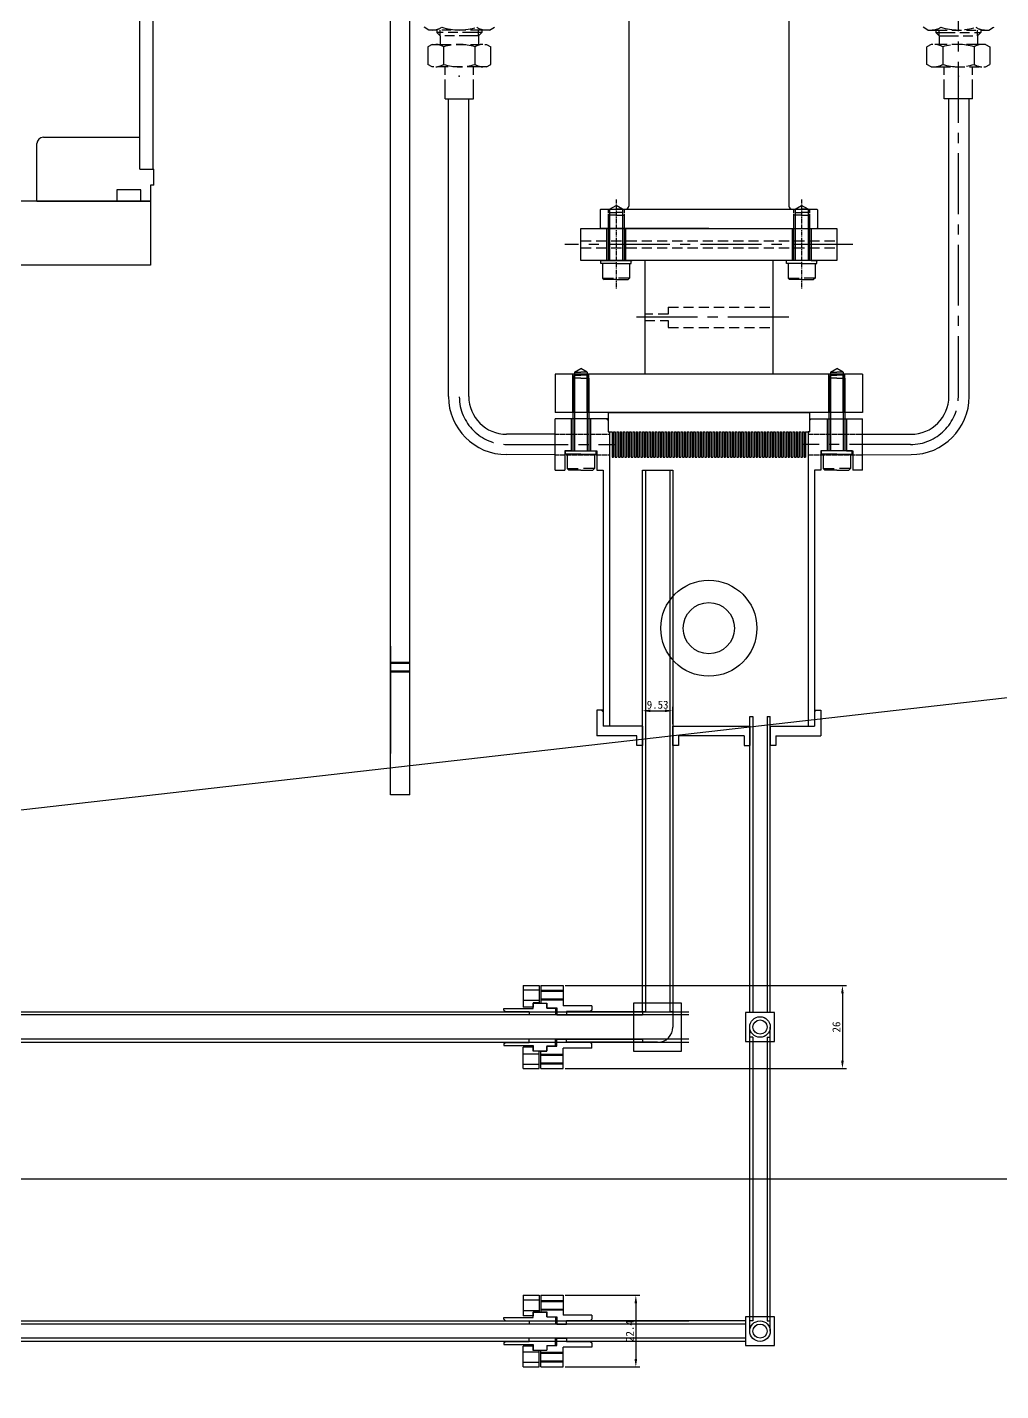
# Model space of a CAD drawing. Header units: millimetres. Extents: x 5013 to 9067, y 5076 to 6829.
# Drawn here: x 6895.6 to 7199.9, y 5453.7 to 5879.6 of the extents above; entities that cross this region are included whole.
import ezdxf

# ---------------------------------------------------------------- set-up
doc = ezdxf.new("R2010")
doc.units = ezdxf.units.MM
for name, pattern in [('AM_ISO09W050', [22.5, 6, -1.5, 3, -1.5, 3, -1.5, 6]), ('CENTER', [2, 1.25, -0.25, 0.25, -0.25]), ('CENTER2', [28.575, 19.05, -3.175, 3.175, -3.175]), ('HIDDEN', [0.375, 0.25, -0.125]), ('HIDDEN2', [4.7625, 3.175, -1.5875])]:
    doc.linetypes.add(name, pattern=pattern)
doc.layers.add('1', color=3, linetype='Continuous')
doc.layers.add('CSLAYER17', color=7, linetype='Continuous')
doc.layers.add('AM_0', color=7, linetype='Continuous', lineweight=50)
doc.layers.add('AM_11', color=3, linetype='AM_ISO09W050', lineweight=25)
doc.dimstyles.new('ISO-25', dxfattribs={"dimtxt": 2.5, "dimasz": 2.5, "dimexe": 1.25, "dimexo": 0.625, "dimtad": 1, "dimdsep": 46, "dimtxsty": 'Standard', "dimcen": 2.5, "dimadec": 0, "dimazin": 0, "dimtfac": 1, "dimtmove": 0, "dimatfit": 3, "dimfxl": 1, "dimarcsym": 0})

# ---------------------------------------------------------------- blocks, each defined once
blk = doc.blocks.new('*G79')
at = {"layer": '1', "color": 7, "linetype": 'Continuous'}
for p, q in [((647.21, 1193.92), (677.41, 1193.92)), ((1033.01, 1193.92), (1063.21, 1193.92)), ((645.21, 1173.92), (645.21, 1191.92)), ((1065.21, 1191.92), (1065.21, 1173.92))]:
    blk.add_line(p, q, dxfattribs=at)
for centre, start, end in [((647.21, 1191.92), 90, 180), ((1063.21, 1191.92), 0, 90)]:
    blk.add_arc(centre, 2, start, end, dxfattribs=at)
blk = doc.blocks.new('*D416')
at = {"color": 0, "lineweight": -2, "transparency": 16777216}
blk.add_arc((5879.37, 5519.79), 1733.92, 0.08261, 6.40737, dxfattribs=at)
at = {"color": 0, "transparency": 16777216}
for points in [[(7602.05, 5713.24), (7602.88, 5713.34), (7602.18, 5715.77)], [(7613.71, 5522.29), (7612.87, 5522.29), (7613.29, 5519.79)]]:
    blk.add_solid(points, dxfattribs=at)
at = {"layer": 'Defpoints', "color": 0, "transparency": 16777216}
for p in [(8870.23, 5860.02), (7612.06, 5585.24), (5016.91, 5519.79), (5879.37, 5519.79), (7666.91, 5519.79)]:
    blk.add_point(p, dxfattribs=at)
at = {"color": 0, "transparency": 16777216, "insert": (7618.62, 5618.4), "char_height": 15, "attachment_point": 5, "rotation": 273.245}
blk.add_mtext('6.5°', dxfattribs=at)
blk = doc.blocks.new('*D417')
at = {"color": 0, "lineweight": -2, "transparency": 16777216}
blk.add_arc((5879.37, 5519.79), 1934.93, 353.60769, 6.41595, dxfattribs=at)
at = {"color": 0, "transparency": 16777216}
for points in [[(7801.77, 5735.96), (7802.6, 5736.06), (7801.9, 5738.49)], [(7802.69, 5304.32), (7801.86, 5304.41), (7801.99, 5301.88)]]:
    blk.add_solid(points, dxfattribs=at)
at = {"layer": 'Defpoints', "color": 0, "transparency": 16777216}
for p in [(8870.23, 5860.02), (5879.37, 5519.79), (5879.37, 5519.79), (7812.94, 5447.28), (8870.23, 5180.8)]:
    blk.add_point(p, dxfattribs=at)
at = {"color": 0, "transparency": 16777216, "insert": (7822.43, 5520.19), "char_height": 15, "attachment_point": 5, "rotation": 270.0118}
blk.add_mtext('13.0°', dxfattribs=at)
blk = doc.blocks.new('*D424')
at = {"color": 0, "lineweight": -2, "transparency": 16777216}
for p, q in [((7087.88, 5661.91), (7087.88, 5667.34)), ((7090.38, 5666.09), (7094.91, 5666.09)), ((7097.41, 5661.91), (7097.41, 5667.34))]:
    blk.add_line(p, q, dxfattribs=at)
at = {"color": 0, "transparency": 16777216}
for points in [[(7090.38, 5666.51), (7090.38, 5665.68), (7087.88, 5666.09)], [(7094.91, 5666.51), (7094.91, 5665.68), (7097.41, 5666.09)]]:
    blk.add_solid(points, dxfattribs=at)
at = {"layer": 'Defpoints', "color": 0, "transparency": 16777216}
for p in [(7097.41, 5666.09), (7087.88, 5661.29), (7097.41, 5661.29)]:
    blk.add_point(p, dxfattribs=at)
at = {"color": 0, "transparency": 16777216, "insert": (7092.65, 5667.97), "char_height": 2.5, "attachment_point": 5}
blk.add_mtext('9.53', dxfattribs=at)
blk = doc.blocks.new('*D425')
at = {"color": 0, "lineweight": -2, "transparency": 16777216}
for p, q in [((7063.77, 5580.29), (7151.65, 5580.29)), ((7150.4, 5577.79), (7150.4, 5556.79)), ((7063.77, 5554.29), (7151.65, 5554.29))]:
    blk.add_line(p, q, dxfattribs=at)
at = {"color": 0, "transparency": 16777216}
for points in [[(7149.99, 5577.79), (7150.82, 5577.79), (7150.4, 5580.29)], [(7149.99, 5556.79), (7150.82, 5556.79), (7150.4, 5554.29)]]:
    blk.add_solid(points, dxfattribs=at)
at = {"layer": 'Defpoints', "color": 0, "transparency": 16777216}
for p in [(7063.15, 5580.29), (7063.15, 5554.29), (7150.4, 5554.29)]:
    blk.add_point(p, dxfattribs=at)
at = {"color": 0, "transparency": 16777216, "insert": (7148.53, 5567.29), "char_height": 2.5, "attachment_point": 5, "rotation": 90}
blk.add_mtext('26', dxfattribs=at)
blk = doc.blocks.new('*D426')
at = {"color": 0, "lineweight": -2, "transparency": 16777216}
for p, q in [((7063.77, 5483.49), (7087.08, 5483.49)), ((7085.83, 5480.99), (7085.83, 5463.59)), ((7063.77, 5461.09), (7087.08, 5461.09))]:
    blk.add_line(p, q, dxfattribs=at)
at = {"color": 0, "transparency": 16777216}
for points in [[(7085.42, 5480.99), (7086.25, 5480.99), (7085.83, 5483.49)], [(7085.42, 5463.59), (7086.25, 5463.59), (7085.83, 5461.09)]]:
    blk.add_solid(points, dxfattribs=at)
at = {"layer": 'Defpoints', "color": 0, "transparency": 16777216}
for p in [(7063.15, 5483.49), (7063.15, 5461.09), (7085.83, 5461.09)]:
    blk.add_point(p, dxfattribs=at)
at = {"color": 0, "transparency": 16777216, "insert": (7083.96, 5472.29), "char_height": 2.5, "attachment_point": 5, "rotation": 90}
blk.add_mtext('22.4', dxfattribs=at)

msp = doc.modelspace()

# ---------------------------------------------------------------- linework, layer by layer
at = {"color": 0, "linetype": 'CENTER2'}
for p, q in [((7186.648, 5764.093), (7186.648, 6043.266)), ((7153.649, 5811.789), (7063.649, 5811.789)), ((7133.649, 5789.039), (7083.649, 5789.039)), ((7045.64, 5749.289), (7079.205, 5749.289)), ((7171.658, 5749.289), (7138.094, 5749.289))]:
    msp.add_line(p, q, dxfattribs=at)
at = {"color": 3}
msp.add_line((5879.375, 5519.789), (8870.228, 5860.023), dxfattribs=at)
at = {"color": 0}
for p, q in [((7026.251, 5857.289), (7035.051, 5857.289)), ((7191.048, 5857.289), (7182.248, 5857.289)), ((6935.149, 5830.289), (6934.149, 5830.289)), ((6898.649, 5825.289), (6934.149, 5825.289)), ((6934.149, 5825.289), (6934.149, 5805.289)), ((7068.649, 5806.789), (7068.649, 5816.789)), ((7068.649, 5816.789), (7148.649, 5816.789)), ((7108.649, 5816.789), (7074.65, 5816.789)), ((7076.649, 5816.789), (7076.649, 5806.789)), ((7082.649, 5816.789), (7082.649, 5806.789)), ((7108.649, 5816.789), (7142.649, 5816.789)), ((7134.649, 5816.789), (7134.649, 5806.789)), ((7140.649, 5816.789), (7140.649, 5806.789)), ((7148.649, 5816.789), (7148.649, 5806.789)), ((7148.649, 5806.789), (7068.649, 5806.789)), ((7076.649, 5806.789), (7074.649, 5806.789)), ((7074.899, 5806.789), (7084.399, 5806.789)), ((7082.649, 5806.789), (7084.649, 5806.789)), ((7088.649, 5806.789), (7088.649, 5771.289)), ((7128.649, 5806.789), (7128.649, 5771.289)), ((7134.649, 5806.789), (7132.649, 5806.789)), ((7142.399, 5806.789), (7132.899, 5806.789)), ((7140.649, 5806.789), (7142.649, 5806.789)), ((7156.649, 5771.289), (7060.649, 5771.289)), ((7060.649, 5771.289), (7060.649, 5759.289)), ((7066.149, 5759.289), (7066.149, 5771.289)), ((7066.649, 5759.289), (7066.649, 5771.289)), ((7070.649, 5759.289), (7070.649, 5771.289)), ((7071.149, 5759.289), (7071.149, 5771.289)), ((7146.149, 5759.289), (7146.149, 5771.289)), ((7146.649, 5759.289), (7146.649, 5771.289)), ((7150.649, 5759.289), (7150.649, 5771.289)), ((7151.149, 5759.289), (7151.149, 5771.289)), ((7156.649, 5771.289), (7156.649, 5759.289)), ((7108.649, 5759.289), (7060.649, 5759.289)), ((7060.649, 5741.289), (7060.649, 5757.289)), ((7065.649, 5757.289), (7065.649, 5747.289)), ((7071.649, 5757.289), (7071.649, 5747.289)), ((7077.149, 5756.789), (7076.649, 5757.289)), ((7077.149, 5759.289), (7140.149, 5759.289)), ((7077.149, 5759.289), (7077.149, 5753.289)), ((7077.149, 5757.289), (7077.149, 5753.289)), ((7137.118, 5759.289), (7080.118, 5759.289)), ((7156.649, 5759.289), (7108.649, 5759.289)), ((7140.149, 5759.289), (7140.149, 5753.289)), ((7140.149, 5756.789), (7140.649, 5757.289)), ((7140.149, 5757.289), (7140.149, 5753.289)), ((7145.649, 5757.289), (7145.649, 5747.289)), ((7151.649, 5757.289), (7151.649, 5747.289)), ((7156.649, 5741.289), (7156.649, 5757.289)), ((7060.649, 5752.487), (7045.413, 5752.487)), ((7077.149, 5753.289), (7077.649, 5753.289)), ((7077.149, 5753.289), (7078.399, 5753.289)), ((7077.649, 5753.289), (7077.649, 5661.289)), ((7078.399, 5753.289), (7078.399, 5745.289)), ((7078.899, 5753.289), (7078.899, 5745.289)), ((7078.899, 5753.289), (7079.399, 5753.289)), ((7079.399, 5753.289), (7079.399, 5745.289)), ((7079.899, 5753.289), (7079.899, 5745.289)), ((7079.899, 5753.289), (7080.399, 5753.289)), ((7080.399, 5753.289), (7080.399, 5745.289)), ((7080.899, 5753.289), (7080.899, 5745.289)), ((7080.899, 5753.289), (7081.399, 5753.289)), ((7081.399, 5753.289), (7081.399, 5745.289)), ((7081.899, 5753.289), (7082.399, 5753.289)), ((7081.899, 5753.289), (7081.899, 5745.289)), ((7082.399, 5753.289), (7082.399, 5745.289)), ((7082.899, 5753.289), (7082.899, 5745.289)), ((7082.899, 5753.289), (7083.399, 5753.289)), ((7083.399, 5753.289), (7083.399, 5745.289)), ((7083.899, 5753.289), (7084.399, 5753.289)), ((7083.899, 5753.289), (7083.899, 5745.289)), ((7084.399, 5753.289), (7084.399, 5745.289)), ((7084.899, 5753.289), (7084.899, 5745.289)), ((7084.899, 5753.289), (7085.399, 5753.289)), ((7085.399, 5753.289), (7085.399, 5745.289)), ((7085.899, 5753.289), (7086.399, 5753.289)), ((7085.899, 5753.289), (7085.899, 5745.289)), ((7086.399, 5753.289), (7086.399, 5745.289)), ((7086.899, 5753.289), (7086.899, 5745.289)), ((7086.899, 5753.289), (7087.399, 5753.289)), ((7087.399, 5753.289), (7087.399, 5745.289)), ((7087.899, 5753.289), (7087.899, 5745.289)), ((7087.899, 5753.289), (7088.399, 5753.289)), ((7088.399, 5753.289), (7088.399, 5745.289)), ((7088.899, 5753.289), (7088.899, 5745.289)), ((7088.899, 5753.289), (7089.399, 5753.289)), ((7089.399, 5753.289), (7089.399, 5745.289)), ((7089.899, 5753.289), (7089.899, 5745.289)), ((7089.899, 5753.289), (7090.399, 5753.289)), ((7090.399, 5753.289), (7090.399, 5745.289)), ((7090.899, 5753.289), (7090.899, 5745.289)), ((7090.899, 5753.289), (7091.399, 5753.289)), ((7091.399, 5753.289), (7091.399, 5745.289)), ((7091.899, 5753.289), (7091.899, 5745.289)), ((7091.899, 5753.289), (7092.399, 5753.289)), ((7092.399, 5753.289), (7092.399, 5745.289)), ((7092.899, 5753.289), (7092.899, 5745.289)), ((7092.899, 5753.289), (7093.399, 5753.289)), ((7093.399, 5753.289), (7093.399, 5745.289)), ((7093.899, 5753.289), (7093.899, 5745.289)), ((7093.899, 5753.289), (7094.399, 5753.289)), ((7094.399, 5753.289), (7094.399, 5745.289)), ((7094.899, 5753.289), (7095.399, 5753.289)), ((7094.899, 5753.289), (7094.899, 5745.289)), ((7095.399, 5753.289), (7095.399, 5745.289)), ((7095.899, 5753.289), (7095.899, 5745.289)), ((7095.899, 5753.289), (7096.399, 5753.289)), ((7096.399, 5753.289), (7096.399, 5745.289)), ((7096.899, 5753.289), (7097.399, 5753.289)), ((7096.899, 5753.289), (7096.899, 5745.289)), ((7097.399, 5753.289), (7097.399, 5745.289)), ((7097.899, 5753.289), (7097.899, 5745.289)), ((7097.899, 5753.289), (7098.399, 5753.289)), ((7098.399, 5753.289), (7098.399, 5745.289)), ((7098.899, 5753.289), (7098.899, 5745.289)), ((7098.899, 5753.289), (7099.399, 5753.289)), ((7099.399, 5753.289), (7099.399, 5745.289)), ((7099.899, 5753.289), (7099.899, 5745.289)), ((7099.899, 5753.289), (7100.399, 5753.289)), ((7100.399, 5753.289), (7100.399, 5745.289)), ((7100.899, 5753.289), (7100.899, 5745.289)), ((7100.899, 5753.289), (7101.399, 5753.289)), ((7101.399, 5753.289), (7101.399, 5745.289)), ((7101.899, 5753.289), (7101.899, 5745.289)), ((7101.899, 5753.289), (7102.399, 5753.289)), ((7102.399, 5753.289), (7102.399, 5745.289)), ((7102.899, 5753.289), (7102.899, 5745.289)), ((7102.899, 5753.289), (7103.399, 5753.289)), ((7103.399, 5753.289), (7103.399, 5745.289)), ((7103.899, 5753.289), (7103.899, 5745.289)), ((7103.899, 5753.289), (7104.399, 5753.289)), ((7104.399, 5753.289), (7104.399, 5745.289)), ((7104.899, 5753.289), (7104.899, 5745.289)), ((7104.899, 5753.289), (7105.399, 5753.289)), ((7105.399, 5753.289), (7105.399, 5745.289)), ((7105.899, 5753.289), (7106.399, 5753.289)), ((7105.899, 5753.289), (7105.899, 5745.289)), ((7106.399, 5753.289), (7106.399, 5745.289)), ((7106.899, 5753.289), (7106.899, 5745.289)), ((7106.899, 5753.289), (7107.399, 5753.289)), ((7107.399, 5753.289), (7107.399, 5745.289)), ((7107.899, 5753.289), (7108.399, 5753.289)), ((7107.899, 5753.289), (7107.899, 5745.289)), ((7108.399, 5753.289), (7108.399, 5745.289)), ((7108.899, 5753.289), (7108.899, 5745.289)), ((7108.899, 5753.289), (7109.399, 5753.289)), ((7109.399, 5753.289), (7109.399, 5745.289)), ((7109.899, 5753.289), (7109.899, 5745.289)), ((7109.899, 5753.289), (7110.399, 5753.289)), ((7110.399, 5753.289), (7110.399, 5745.289)), ((7110.899, 5753.289), (7110.899, 5745.289)), ((7110.899, 5753.289), (7111.399, 5753.289)), ((7111.399, 5753.289), (7111.399, 5745.289)), ((7111.899, 5753.289), (7111.899, 5745.289)), ((7111.899, 5753.289), (7112.399, 5753.289)), ((7112.399, 5753.289), (7112.399, 5745.289)), ((7112.899, 5753.289), (7112.899, 5745.289)), ((7112.899, 5753.289), (7113.399, 5753.289)), ((7113.399, 5753.289), (7113.399, 5745.289)), ((7113.899, 5753.289), (7113.899, 5745.289)), ((7113.899, 5753.289), (7114.399, 5753.289)), ((7114.399, 5753.289), (7114.399, 5745.289)), ((7114.899, 5753.289), (7114.899, 5745.289)), ((7114.899, 5753.289), (7115.399, 5753.289)), ((7115.399, 5753.289), (7115.399, 5745.289)), ((7115.899, 5753.289), (7115.899, 5745.289)), ((7115.899, 5753.289), (7116.399, 5753.289)), ((7116.399, 5753.289), (7116.399, 5745.289)), ((7116.899, 5753.289), (7117.399, 5753.289)), ((7116.899, 5753.289), (7116.899, 5745.289)), ((7117.399, 5753.289), (7117.399, 5745.289)), ((7117.899, 5753.289), (7117.899, 5745.289)), ((7117.899, 5753.289), (7118.399, 5753.289)), ((7118.399, 5753.289), (7118.399, 5745.289)), ((7118.899, 5753.289), (7119.399, 5753.289)), ((7118.899, 5753.289), (7118.899, 5745.289)), ((7119.399, 5753.289), (7119.399, 5745.289)), ((7119.899, 5753.289), (7119.899, 5745.289)), ((7119.899, 5753.289), (7120.399, 5753.289)), ((7120.399, 5753.289), (7120.399, 5745.289)), ((7120.899, 5753.289), (7120.899, 5745.289)), ((7120.899, 5753.289), (7121.399, 5753.289)), ((7121.399, 5753.289), (7121.399, 5745.289)), ((7121.899, 5753.289), (7121.899, 5745.289)), ((7121.899, 5753.289), (7122.399, 5753.289)), ((7122.399, 5753.289), (7122.399, 5745.289)), ((7122.899, 5753.289), (7122.899, 5745.289)), ((7122.899, 5753.289), (7123.399, 5753.289)), ((7123.399, 5753.289), (7123.399, 5745.289)), ((7123.899, 5753.289), (7123.899, 5745.289)), ((7123.899, 5753.289), (7124.399, 5753.289)), ((7124.399, 5753.289), (7124.399, 5745.289)), ((7124.899, 5753.289), (7124.899, 5745.289)), ((7124.899, 5753.289), (7125.399, 5753.289)), ((7125.399, 5753.289), (7125.399, 5745.289)), ((7125.899, 5753.289), (7125.899, 5745.289)), ((7125.899, 5753.289), (7126.399, 5753.289)), ((7126.399, 5753.289), (7126.399, 5745.289)), ((7126.899, 5753.289), (7126.899, 5745.289)), ((7126.899, 5753.289), (7127.399, 5753.289)), ((7127.399, 5753.289), (7127.399, 5745.289)), ((7127.899, 5753.289), (7128.399, 5753.289)), ((7127.899, 5753.289), (7127.899, 5745.289)), ((7128.399, 5753.289), (7128.399, 5745.289)), ((7128.899, 5753.289), (7128.899, 5745.289)), ((7128.899, 5753.289), (7129.399, 5753.289)), ((7129.399, 5753.289), (7129.399, 5745.289)), ((7129.899, 5753.289), (7130.399, 5753.289)), ((7129.899, 5753.289), (7129.899, 5745.289)), ((7130.399, 5753.289), (7130.399, 5745.289)), ((7130.899, 5753.289), (7130.899, 5745.289)), ((7130.899, 5753.289), (7131.399, 5753.289)), ((7131.399, 5753.289), (7131.399, 5745.289)), ((7131.899, 5753.289), (7131.899, 5745.289)), ((7131.899, 5753.289), (7132.399, 5753.289)), ((7132.399, 5753.289), (7132.399, 5745.289)), ((7132.899, 5753.289), (7132.899, 5745.289)), ((7132.899, 5753.289), (7133.399, 5753.289)), ((7133.399, 5753.289), (7133.399, 5745.289)), ((7133.899, 5753.289), (7133.899, 5745.289)), ((7133.899, 5753.289), (7134.399, 5753.289)), ((7134.399, 5753.289), (7134.399, 5745.289)), ((7134.899, 5753.289), (7134.899, 5745.289)), ((7134.899, 5753.289), (7135.399, 5753.289)), ((7135.399, 5753.289), (7135.399, 5745.289)), ((7135.899, 5753.289), (7135.899, 5745.289)), ((7135.899, 5753.289), (7136.399, 5753.289)), ((7136.399, 5753.289), (7136.399, 5745.289)), ((7136.899, 5753.289), (7136.899, 5745.289)), ((7136.899, 5753.289), (7137.399, 5753.289)), ((7137.399, 5753.289), (7137.399, 5745.289)), ((7137.899, 5753.289), (7137.899, 5745.289)), ((7137.899, 5753.289), (7138.399, 5753.289)), ((7138.399, 5753.289), (7138.399, 5745.289)), ((7138.899, 5753.289), (7140.149, 5753.289)), ((7138.899, 5753.289), (7138.899, 5745.289)), ((7139.649, 5753.289), (7139.649, 5661.289)), ((7140.149, 5753.289), (7139.649, 5753.289)), ((7156.649, 5752.487), (7171.886, 5752.487)), ((7065.649, 5747.289), (7063.649, 5747.289)), ((7063.649, 5747.289), (7063.649, 5741.289)), ((7063.899, 5747.289), (7073.399, 5747.289)), ((7071.649, 5747.289), (7073.649, 5747.289)), ((7073.649, 5747.289), (7073.649, 5741.289)), ((7145.649, 5747.289), (7143.649, 5747.289)), ((7143.649, 5747.289), (7143.649, 5741.289)), ((7153.399, 5747.289), (7143.899, 5747.289)), ((7151.649, 5747.289), (7153.649, 5747.289)), ((7153.649, 5747.289), (7153.649, 5741.289)), ((7060.649, 5746.09), (7045.45, 5746.137)), ((7078.399, 5745.289), (7078.899, 5745.289)), ((7079.399, 5745.289), (7079.899, 5745.289)), ((7080.399, 5745.289), (7080.899, 5745.289)), ((7081.399, 5745.289), (7081.899, 5745.289)), ((7082.399, 5745.289), (7082.899, 5745.289)), ((7083.399, 5745.289), (7083.899, 5745.289)), ((7084.399, 5745.289), (7084.899, 5745.289)), ((7085.399, 5745.289), (7085.899, 5745.289)), ((7086.399, 5745.289), (7086.899, 5745.289)), ((7087.399, 5745.289), (7087.899, 5745.289)), ((7088.399, 5745.289), (7088.899, 5745.289)), ((7088.899, 5745.289), (7088.899, 5745.289)), ((7089.399, 5745.289), (7089.899, 5745.289)), ((7090.399, 5745.289), (7090.899, 5745.289)), ((7091.399, 5745.289), (7091.899, 5745.289)), ((7092.399, 5745.289), (7092.899, 5745.289)), ((7093.399, 5745.289), (7093.899, 5745.289)), ((7094.399, 5745.289), (7094.899, 5745.289)), ((7095.399, 5745.289), (7095.899, 5745.289)), ((7096.399, 5745.289), (7096.899, 5745.289)), ((7097.399, 5745.289), (7097.899, 5745.289)), ((7098.399, 5745.289), (7098.899, 5745.289)), ((7099.399, 5745.289), (7099.899, 5745.289)), ((7099.899, 5745.289), (7099.899, 5745.289)), ((7100.399, 5745.289), (7100.899, 5745.289)), ((7101.399, 5745.289), (7101.899, 5745.289)), ((7102.399, 5745.289), (7102.899, 5745.289)), ((7103.399, 5745.289), (7103.899, 5745.289)), ((7104.399, 5745.289), (7104.899, 5745.289)), ((7105.399, 5745.289), (7105.899, 5745.289)), ((7106.399, 5745.289), (7106.899, 5745.289)), ((7107.399, 5745.289), (7107.899, 5745.289)), ((7108.399, 5745.289), (7108.899, 5745.289)), ((7109.399, 5745.289), (7109.899, 5745.289)), ((7110.399, 5745.289), (7110.899, 5745.289)), ((7110.899, 5745.289), (7110.899, 5745.289)), ((7111.399, 5745.289), (7111.899, 5745.289)), ((7112.399, 5745.289), (7112.899, 5745.289)), ((7113.399, 5745.289), (7113.899, 5745.289)), ((7114.399, 5745.289), (7114.899, 5745.289)), ((7115.399, 5745.289), (7115.899, 5745.289)), ((7116.399, 5745.289), (7116.899, 5745.289)), ((7117.399, 5745.289), (7117.899, 5745.289)), ((7118.399, 5745.289), (7118.899, 5745.289)), ((7119.399, 5745.289), (7119.899, 5745.289)), ((7120.399, 5745.289), (7120.899, 5745.289)), ((7121.399, 5745.289), (7121.899, 5745.289)), ((7121.899, 5745.289), (7121.899, 5745.289)), ((7122.399, 5745.289), (7122.899, 5745.289)), ((7123.399, 5745.289), (7123.899, 5745.289)), ((7124.399, 5745.289), (7124.899, 5745.289)), ((7125.399, 5745.289), (7125.899, 5745.289)), ((7126.399, 5745.289), (7126.899, 5745.289)), ((7127.399, 5745.289), (7127.899, 5745.289)), ((7128.399, 5745.289), (7128.899, 5745.289)), ((7129.399, 5745.289), (7129.899, 5745.289)), ((7130.399, 5745.289), (7130.899, 5745.289)), ((7131.399, 5745.289), (7131.899, 5745.289)), ((7132.399, 5745.289), (7132.899, 5745.289)), ((7132.899, 5745.289), (7132.899, 5745.289)), ((7133.399, 5745.289), (7133.899, 5745.289)), ((7134.399, 5745.289), (7134.899, 5745.289)), ((7135.399, 5745.289), (7135.899, 5745.289)), ((7136.399, 5745.289), (7136.899, 5745.289)), ((7137.399, 5745.289), (7137.899, 5745.289)), ((7138.399, 5745.289), (7138.899, 5745.289)), ((7156.649, 5746.09), (7171.848, 5746.137)), ((7073.649, 5741.289), (7075.649, 5741.289)), ((7075.649, 5741.289), (7075.649, 5661.289)), ((7087.884, 5572.053), (7087.884, 5741.289)), ((7087.884, 5741.289), (7097.414, 5741.289)), ((7088.884, 5741.289), (7088.884, 5572.053)), ((7096.414, 5741.289), (7096.414, 5572.053)), ((7097.414, 5741.289), (7097.414, 5572.053)), ((7141.649, 5741.289), (7141.649, 5661.289)), ((7143.649, 5741.289), (7141.649, 5741.289)), ((7009.151, 5681.289), (7015.151, 5681.289)), ((7009.151, 5680.989), (7015.151, 5680.989)), ((7009.151, 5678.589), (7015.151, 5678.589)), ((7009.151, 5678.289), (7015.151, 5678.289)), ((7075.649, 5666.289), (7073.649, 5666.289)), ((7073.649, 5666.289), (7073.649, 5658.289)), ((7075.149, 5666.289), (7075.649, 5665.789)), ((7075.649, 5666.289), (7075.649, 5661.289)), ((7141.649, 5666.289), (7143.649, 5666.289)), ((7142.149, 5666.289), (7141.649, 5665.789)), ((7141.649, 5666.289), (7141.649, 5661.289)), ((7143.649, 5666.289), (7143.649, 5658.289)), ((7121.449, 5571.791), (7121.449, 5664.289)), ((7121.449, 5664.289), (7122.449, 5664.289)), ((7122.449, 5664.289), (7122.449, 5571.791)), ((7126.849, 5664.289), (7126.849, 5571.791)), ((7126.849, 5664.289), (7127.849, 5664.289)), ((7127.849, 5571.791), (7127.849, 5664.289)), ((7086.144, 5658.289), (7073.649, 5658.289)), ((7087.884, 5661.289), (7075.649, 5661.289)), ((7086.144, 5655.289), (7086.144, 5658.289)), ((7087.884, 5661.289), (7087.884, 5655.289)), ((7097.414, 5661.289), (7121.449, 5661.289)), ((7097.414, 5655.289), (7097.414, 5661.289)), ((7119.712, 5658.289), (7099.154, 5658.289)), ((7099.154, 5658.289), (7099.154, 5655.289)), ((7119.712, 5658.289), (7119.712, 5655.289)), ((7121.449, 5661.289), (7121.449, 5655.289)), ((7121.449, 5661.289), (7121.449, 5655.289)), ((7127.849, 5661.289), (7141.649, 5661.289)), ((7127.849, 5661.289), (7127.849, 5655.289)), ((7127.849, 5661.289), (7127.849, 5655.289)), ((7129.587, 5658.289), (7143.649, 5658.289)), ((7129.587, 5658.289), (7129.587, 5655.289)), ((7087.884, 5655.289), (7086.144, 5655.289)), ((7099.154, 5655.289), (7097.414, 5655.289)), ((7119.712, 5655.289), (7121.449, 5655.289)), ((7129.587, 5655.289), (7127.849, 5655.289)), ((7015.151, 5639.789), (7009.151, 5639.789)), ((6024.549, 5571.989), (7102.449, 5571.99)), ((7044.549, 5572.59), (7045.049, 5572.09)), ((7052.449, 5571.99), (7052.449, 5571.053)), ((7072.049, 5573.89), (7063.149, 5573.89)), ((7087.884, 5572.053), (7064.149, 5572.052)), ((7072.049, 5572.59), (7071.549, 5572.09)), ((7072.049, 5573.89), (7072.049, 5572.59)), ((7100.149, 5574.79), (7085.149, 5574.79)), ((7085.149, 5574.79), (7085.149, 5559.79)), ((7088.884, 5572.053), (7087.884, 5572.053)), ((7087.884, 5572.053), (7087.884, 5571.053)), ((7097.414, 5572.053), (7096.414, 5572.053)), ((7097.414, 5572.053), (7097.414, 5567.29)), ((7100.149, 5559.79), (7100.149, 5574.79)), ((7102.449, 5571.053), (6024.549, 5571.053)), ((7064.149, 5571.053), (7087.884, 5571.053)), ((7129.149, 5571.791), (7120.149, 5571.791)), ((7120.149, 5571.791), (7120.149, 5562.791)), ((7129.149, 5562.791), (7129.149, 5571.791)), ((7102.449, 5563.527), (6024.549, 5563.527)), ((7052.449, 5562.589), (7052.449, 5563.527)), ((7064.149, 5563.527), (7087.884, 5563.526)), ((7087.884, 5563.526), (7087.884, 5562.527)), ((7121.449, 5472.287), (7121.449, 5567.29)), ((7122.449, 5564.09), (7121.449, 5564.09)), ((7122.449, 5564.09), (7122.449, 5475.487)), ((7126.849, 5564.09), (7126.849, 5475.487)), ((7126.849, 5564.09), (7127.849, 5564.09)), ((7127.849, 5472.287), (7127.849, 5567.29)), ((6024.549, 5562.589), (7102.449, 5562.589)), ((7044.549, 5561.99), (7045.049, 5562.49)), ((7072.049, 5560.69), (7063.149, 5560.69)), ((7087.884, 5562.527), (7064.149, 5562.527)), ((7072.049, 5561.99), (7071.549, 5562.49)), ((7072.049, 5560.69), (7072.049, 5561.99)), ((7085.149, 5559.79), (7100.149, 5559.79)), ((7092.649, 5562.525), (7087.884, 5562.527)), ((7120.149, 5562.791), (7129.149, 5562.791)), ((6024.549, 5475.488), (7102.449, 5475.462)), ((7102.449, 5474.489), (6024.549, 5474.489)), ((7044.549, 5475.987), (7045.049, 5475.487)), ((7060.749, 5474.487), (7052.449, 5474.487)), ((7072.049, 5477.287), (7063.149, 5477.287)), ((7120.149, 5475.489), (7064.149, 5475.489)), ((7064.149, 5474.487), (7064.149, 5475.487)), ((7064.149, 5475.487), (7071.549, 5475.487)), ((7120.149, 5474.489), (7064.149, 5474.489)), ((7071.549, 5475.487), (7072.049, 5475.987)), ((7072.049, 5477.287), (7072.049, 5475.987)), ((7129.149, 5476.789), (7120.149, 5476.789)), ((7120.149, 5476.789), (7120.149, 5467.789)), ((7122.449, 5475.487), (7121.449, 5475.487)), ((7126.849, 5475.487), (7127.849, 5475.487)), ((7129.149, 5467.789), (7129.149, 5476.789)), ((7102.449, 5470.087), (6024.549, 5470.089)), ((7060.749, 5470.087), (7052.449, 5470.087)), ((7120.149, 5470.088), (7064.149, 5470.088)), ((7064.149, 5470.087), (7064.149, 5469.087)), ((6024.549, 5469.089), (7102.449, 5469.112)), ((7044.549, 5468.587), (7045.049, 5469.087)), ((7072.049, 5467.287), (7063.149, 5467.287)), ((7120.149, 5469.088), (7064.149, 5469.088)), ((7064.149, 5469.087), (7071.549, 5469.087)), ((7071.549, 5469.087), (7072.049, 5468.587)), ((7072.049, 5468.587), (7072.049, 5467.287)), ((7120.149, 5467.789), (7129.149, 5467.789))]:
    msp.add_line(p, q, dxfattribs=at)
at = {"color": 0, "linetype": 'HIDDEN2'}
for p, q in [((7068.649, 5812.889), (7148.649, 5812.889)), ((7068.649, 5810.689), (7148.649, 5810.689)), ((7095.949, 5790.039), (7088.649, 5790.039)), ((7095.949, 5792.239), (7128.649, 5792.239)), ((7095.949, 5792.239), (7095.949, 5790.039)), ((7088.649, 5788.039), (7095.949, 5788.039)), ((7095.949, 5788.039), (7095.949, 5785.839)), ((7095.949, 5785.839), (7128.649, 5785.839))]:
    msp.add_line(p, q, dxfattribs=at)
at = {"color": 0, "linetype": 'HIDDEN'}
for p, q in [((7060.649, 5752.487), (7077.649, 5752.487)), ((7139.649, 5752.487), (7156.649, 5752.487)), ((7060.649, 5746.09), (7077.649, 5746.09)), ((7139.649, 5746.09), (7156.649, 5746.09))]:
    msp.add_line(p, q, dxfattribs=at)
at = {"color": 252}
msp.add_line((7009.151, 5686.289), (7009.151, 5652.789), dxfattribs=at)
at = {"color": 0, "lineweight": -3}
for p, q in [((7050.649, 5580.29), (7055.649, 5580.29)), ((7050.649, 5580.29), (7050.649, 5573.54)), ((7050.649, 5578.94), (7055.649, 5578.94)), ((7055.649, 5580.29), (7055.649, 5574.84)), ((7056.149, 5580.29), (7056.149, 5574.79)), ((7056.149, 5580.29), (7063.149, 5580.29)), ((7056.149, 5578.79), (7063.149, 5578.79)), ((7056.149, 5578.49), (7063.149, 5578.49)), ((7063.149, 5580.29), (7063.149, 5573.89)), ((7050.649, 5575.64), (7055.649, 5575.64)), ((7053.749, 5573.54), (7050.649, 5573.54)), ((7053.749, 5574.84), (7053.749, 5573.54)), ((7055.649, 5574.84), (7053.749, 5574.84)), ((7053.749, 5574.74), (7058.049, 5574.74)), ((7056.149, 5576.09), (7063.149, 5576.09)), ((7056.149, 5575.79), (7063.149, 5575.79)), ((7056.149, 5574.79), (7058.049, 5574.79)), ((7058.049, 5573.19), (7058.049, 5574.74)), ((7058.049, 5573.29), (7061.149, 5573.29)), ((7058.049, 5573.19), (7060.749, 5573.19)), ((7060.749, 5573.19), (7060.749, 5571.09)), ((7061.149, 5573.29), (7061.149, 5571.09)), ((7060.749, 5561.39), (7060.749, 5563.49)), ((7061.149, 5561.29), (7061.149, 5563.49)), ((7053.749, 5561.04), (7050.649, 5561.04)), ((7050.649, 5554.29), (7050.649, 5561.04)), ((7053.749, 5559.74), (7053.749, 5561.04)), ((7053.749, 5559.84), (7058.049, 5559.84)), ((7055.649, 5559.74), (7053.749, 5559.74)), ((7055.649, 5554.29), (7055.649, 5559.74)), ((7056.149, 5554.29), (7056.149, 5559.79)), ((7056.149, 5559.79), (7058.049, 5559.79)), ((7058.049, 5561.39), (7058.049, 5559.84)), ((7058.049, 5561.39), (7060.749, 5561.39)), ((7058.049, 5561.29), (7061.149, 5561.29)), ((7063.149, 5554.29), (7063.149, 5560.69)), ((7050.649, 5558.94), (7055.649, 5558.94)), ((7050.649, 5555.64), (7055.649, 5555.64)), ((7056.149, 5558.79), (7063.149, 5558.79)), ((7056.149, 5558.49), (7063.149, 5558.49)), ((7056.149, 5556.09), (7063.149, 5556.09)), ((7056.149, 5555.79), (7063.149, 5555.79)), ((7050.649, 5554.29), (7055.649, 5554.29)), ((7056.149, 5554.29), (7063.149, 5554.29)), ((7050.649, 5483.487), (7055.649, 5483.487)), ((7050.649, 5483.487), (7050.649, 5477.037)), ((7055.649, 5483.487), (7055.649, 5478.337)), ((7056.149, 5483.487), (7056.149, 5478.287)), ((7056.149, 5483.487), (7063.149, 5483.487)), ((7063.149, 5483.487), (7063.149, 5477.287)), ((7050.649, 5482.037), (7055.649, 5482.037)), ((7050.649, 5478.737), (7055.649, 5478.737)), ((7053.749, 5478.337), (7053.749, 5477.037)), ((7055.649, 5478.337), (7053.749, 5478.337)), ((7053.749, 5478.237), (7058.049, 5478.237)), ((7056.149, 5481.887), (7063.149, 5481.887)), ((7056.149, 5481.587), (7063.149, 5481.587)), ((7056.149, 5479.187), (7063.149, 5479.187)), ((7056.149, 5478.887), (7063.149, 5478.887)), ((7056.149, 5478.287), (7058.049, 5478.287)), ((7058.049, 5476.737), (7058.049, 5478.237)), ((7053.749, 5477.037), (7050.649, 5477.037)), ((7058.049, 5476.787), (7061.149, 5476.787)), ((7058.049, 5476.737), (7060.749, 5476.737)), ((7060.749, 5476.737), (7060.749, 5474.487)), ((7061.149, 5476.787), (7061.149, 5474.487)), ((7060.749, 5467.837), (7060.749, 5470.087)), ((7061.149, 5467.787), (7061.149, 5470.087)), ((7053.749, 5467.537), (7050.649, 5467.537)), ((7050.649, 5461.087), (7050.649, 5467.537)), ((7050.649, 5465.837), (7055.649, 5465.837)), ((7053.749, 5466.237), (7053.749, 5467.537)), ((7053.749, 5466.337), (7058.049, 5466.337)), ((7055.649, 5466.237), (7053.749, 5466.237)), ((7055.649, 5461.087), (7055.649, 5466.237)), ((7056.149, 5466.287), (7058.049, 5466.287)), ((7056.149, 5461.087), (7056.149, 5466.287)), ((7056.149, 5465.687), (7063.149, 5465.687)), ((7056.149, 5465.387), (7063.149, 5465.387)), ((7058.049, 5467.837), (7060.749, 5467.837)), ((7058.049, 5467.837), (7058.049, 5466.337)), ((7058.049, 5467.787), (7061.149, 5467.787)), ((7063.149, 5461.087), (7063.149, 5467.287)), ((7050.649, 5462.537), (7055.649, 5462.537)), ((7056.149, 5462.987), (7063.149, 5462.987)), ((7056.149, 5462.687), (7063.149, 5462.687)), ((7050.649, 5461.087), (7055.649, 5461.087)), ((7056.149, 5461.087), (7063.149, 5461.087))]:
    msp.add_line(p, q, dxfattribs=at)
at = {"color": 30, "linetype": 'CENTER2'}
for p, q in [((7452.265, 5519.789), (5013.371, 5519.789)), ((9066.91, 5519.789), (5016.911, 5519.789))]:
    msp.add_line(p, q, dxfattribs=at)
at = {"color": 0, "linetype": 'ByBlock', "lineweight": -3}
for p, q in [((7061.149, 5474.487), (7064.149, 5474.487)), ((7061.149, 5470.087), (7064.149, 5470.087))]:
    msp.add_line(p, q, dxfattribs=at)
at = {"color": 0}
for centre, radius in [((7108.649, 5691.889), 15), ((7108.649, 5691.889), 8), ((7124.649, 5567.29), 3.2), ((7124.649, 5567.29), 2.2), ((7124.649, 5472.287), 3.2), ((7124.649, 5472.287), 2.2)]:
    msp.add_circle(centre, radius, dxfattribs=at)
for centre, radius, start, end in [((7045.451, 5764.312), 18.175, 180.00011, 269.99952), ((7045.451, 5764.312), 11.825, 180.00011, 269.99952), ((7171.848, 5764.312), 11.825, 270.00048, 359.99989), ((7171.848, 5764.312), 18.175, 270.00048, 359.99989), ((7092.649, 5567.29), 4.765, 270, 0)]:
    msp.add_arc(centre, radius, start, end, dxfattribs=at)
at = {"color": 0, "linetype": 'CENTER2'}
for centre, start, end in [((7045.651, 5764.289), 180.45439, 270), ((7171.648, 5764.289), 270, 359.54561)]:
    msp.add_arc(centre, 15.001, start, end, dxfattribs=at)
at = {"layer": '1', "color": 0, "linetype": 'Continuous'}
for p, q in [((6934.849, 6183.289), (6934.849, 5835.289)), ((7015.151, 5639.789), (7015.151, 6045.289)), ((6930.849, 5835.289), (6930.849, 6039.289)), ((7009.151, 5639.789), (7009.151, 6039.289)), ((6930.849, 5835.289), (6935.149, 5835.289)), ((6935.149, 5830.289), (6935.149, 5835.289)), ((6931.149, 5828.889), (6923.649, 5828.889)), ((6923.649, 5828.889), (6923.649, 5825.289)), ((6931.149, 5825.289), (6931.149, 5828.889)), ((6934.149, 5830.289), (6934.149, 5825.289)), ((6934.149, 5828.289), (6934.149, 5825.289)), ((6934.149, 5825.289), (6831.649, 5825.289)), ((6934.149, 5805.289), (6831.649, 5805.289))]:
    msp.add_line(p, q, dxfattribs=at)
at = {"layer": '1', "color": 0}
for p, q in [((7027.275, 5764.312), (7027.275, 5857.289)), ((7033.625, 5764.312), (7033.625, 5857.289)), ((7183.673, 5764.312), (7183.674, 5857.289)), ((7190.023, 5764.312), (7190.024, 5857.289)), ((7077.649, 5822.789), (7079.649, 5823.944)), ((7081.649, 5822.789), (7079.649, 5823.944)), ((7135.649, 5822.789), (7137.649, 5823.944)), ((7139.649, 5822.789), (7137.649, 5823.944)), ((7079.649, 5820.923), (7077.149, 5820.923)), ((7077.149, 5820.923), (7077.149, 5806.789)), ((7077.649, 5822.789), (7079.649, 5822.789)), ((7077.649, 5822.789), (7077.649, 5806.789)), ((7077.649, 5821.789), (7079.649, 5821.789)), ((7081.649, 5822.789), (7079.649, 5822.789)), ((7081.649, 5821.789), (7079.649, 5821.789)), ((7079.649, 5820.923), (7082.149, 5820.923)), ((7081.649, 5822.789), (7081.649, 5806.789)), ((7082.149, 5820.923), (7082.149, 5806.789)), ((7137.649, 5820.923), (7135.149, 5820.923)), ((7135.149, 5820.923), (7135.149, 5806.789)), ((7135.649, 5822.789), (7137.649, 5822.789)), ((7135.649, 5822.789), (7135.649, 5806.789)), ((7135.649, 5821.789), (7137.649, 5821.789)), ((7139.649, 5822.789), (7137.649, 5822.789)), ((7139.649, 5821.789), (7137.649, 5821.789)), ((7137.649, 5820.923), (7140.149, 5820.923)), ((7139.649, 5822.789), (7139.649, 5806.789)), ((7140.149, 5820.923), (7140.149, 5806.789)), ((7074.899, 5805.789), (7074.899, 5806.789)), ((7084.399, 5805.789), (7084.399, 5806.789)), ((7132.899, 5805.789), (7132.899, 5806.789)), ((7142.399, 5805.789), (7142.399, 5806.789)), ((7079.649, 5805.789), (7074.899, 5805.789)), ((7075.399, 5805.789), (7075.399, 5801.289)), ((7079.649, 5805.789), (7084.399, 5805.789)), ((7083.899, 5805.789), (7083.899, 5801.289)), ((7137.649, 5805.789), (7132.899, 5805.789)), ((7133.399, 5805.789), (7133.399, 5801.289)), ((7137.649, 5805.789), (7142.399, 5805.789)), ((7141.899, 5805.789), (7141.899, 5801.289)), ((7075.399, 5801.289), (7075.899, 5800.789)), ((7075.399, 5801.289), (7078.858, 5801.289)), ((7079.649, 5800.789), (7075.899, 5800.789)), ((7079.649, 5800.789), (7083.399, 5800.789)), ((7083.899, 5801.289), (7080.441, 5801.289)), ((7083.899, 5801.289), (7083.399, 5800.789)), ((7133.399, 5801.289), (7136.858, 5801.289)), ((7133.399, 5801.289), (7133.899, 5800.789)), ((7137.649, 5800.789), (7133.899, 5800.789)), ((7137.649, 5800.789), (7141.399, 5800.789)), ((7141.899, 5801.289), (7138.441, 5801.289)), ((7141.899, 5801.289), (7141.399, 5800.789)), ((7066.649, 5771.905), (7068.649, 5773.059)), ((7070.649, 5771.905), (7068.649, 5773.059)), ((7146.649, 5771.905), (7148.649, 5773.059)), ((7150.649, 5771.905), (7148.649, 5773.059)), ((7066.149, 5770.039), (7066.649, 5770.905)), ((7068.649, 5770.039), (7066.149, 5770.039)), ((7066.149, 5770.039), (7066.149, 5747.289)), ((7066.649, 5771.905), (7068.649, 5771.905)), ((7066.649, 5771.905), (7066.649, 5747.289)), ((7066.649, 5770.905), (7068.649, 5770.905)), ((7070.649, 5771.905), (7068.649, 5771.905)), ((7070.649, 5770.905), (7068.649, 5770.905)), ((7068.649, 5770.039), (7071.149, 5770.039)), ((7070.649, 5771.905), (7070.649, 5747.289)), ((7071.149, 5770.039), (7070.649, 5770.905)), ((7071.149, 5770.039), (7071.149, 5747.289)), ((7146.149, 5770.039), (7146.649, 5770.905)), ((7148.649, 5770.039), (7146.149, 5770.039)), ((7146.149, 5770.039), (7146.149, 5747.289)), ((7146.649, 5771.905), (7148.649, 5771.905)), ((7146.649, 5771.905), (7146.649, 5747.289)), ((7146.649, 5770.905), (7148.649, 5770.905)), ((7150.649, 5771.905), (7148.649, 5771.905)), ((7150.649, 5770.905), (7148.649, 5770.905)), ((7148.649, 5770.039), (7151.149, 5770.039)), ((7150.649, 5771.905), (7150.649, 5747.289)), ((7151.149, 5770.039), (7150.649, 5770.905)), ((7151.149, 5770.039), (7151.149, 5747.289)), ((7077.149, 5757.289), (7060.649, 5757.289)), ((7140.149, 5757.289), (7156.649, 5757.289)), ((7063.899, 5746.289), (7063.899, 5747.289)), ((7073.399, 5746.289), (7073.399, 5747.289)), ((7143.899, 5746.289), (7143.899, 5747.289)), ((7153.399, 5746.289), (7153.399, 5747.289)), ((7068.649, 5746.289), (7063.899, 5746.289)), ((7064.399, 5746.289), (7064.399, 5741.789)), ((7068.649, 5746.289), (7073.399, 5746.289)), ((7072.899, 5746.289), (7072.899, 5741.789)), ((7148.649, 5746.289), (7143.899, 5746.289)), ((7144.399, 5746.289), (7144.399, 5741.789)), ((7148.649, 5746.289), (7153.399, 5746.289)), ((7152.899, 5746.289), (7152.899, 5741.789)), ((7060.649, 5741.289), (7063.649, 5741.289)), ((7064.399, 5741.789), (7067.858, 5741.789)), ((7064.399, 5741.789), (7064.899, 5741.289)), ((7068.649, 5741.289), (7064.899, 5741.289)), ((7068.649, 5741.289), (7072.399, 5741.289)), ((7072.899, 5741.789), (7069.441, 5741.789)), ((7072.899, 5741.789), (7072.399, 5741.289)), ((7144.399, 5741.789), (7147.858, 5741.789)), ((7144.399, 5741.789), (7144.899, 5741.289)), ((7148.649, 5741.289), (7144.899, 5741.289)), ((7148.649, 5741.289), (7152.399, 5741.289)), ((7152.899, 5741.789), (7149.441, 5741.789)), ((7152.899, 5741.789), (7152.399, 5741.289)), ((7156.649, 5741.289), (7153.649, 5741.289))]:
    msp.add_line(p, q, dxfattribs=at)
at = {"layer": 'AM_0', "color": 0, "lineweight": -3}
for p, q in [((7044.549, 5572.59), (7044.549, 5573.09)), ((7044.549, 5573.09), (7053.749, 5573.09)), ((7045.049, 5572.09), (7052.449, 5572.09)), ((7052.449, 5572.09), (7052.449, 5571.09)), ((7053.749, 5573.09), (7053.749, 5574.74)), ((7058.049, 5574.79), (7058.049, 5573.39)), ((7064.149, 5572.09), (7064.149, 5571.09)), ((7071.549, 5572.09), (7064.149, 5572.09)), ((7060.749, 5571.09), (7052.449, 5571.09)), ((7061.149, 5571.09), (7064.149, 5571.09)), ((7060.749, 5563.49), (7052.449, 5563.49)), ((7052.449, 5562.49), (7052.449, 5563.49)), ((7061.149, 5563.49), (7064.149, 5563.49)), ((7064.149, 5562.49), (7064.149, 5563.49)), ((7044.549, 5561.99), (7044.549, 5561.49)), ((7044.549, 5561.49), (7053.749, 5561.49)), ((7045.049, 5562.49), (7052.449, 5562.49)), ((7053.749, 5561.49), (7053.749, 5559.84)), ((7058.049, 5559.79), (7058.049, 5561.19)), ((7071.549, 5562.49), (7064.149, 5562.49)), ((7053.749, 5476.487), (7053.749, 5478.237)), ((7058.049, 5478.287), (7058.049, 5476.787)), ((7044.549, 5475.987), (7044.549, 5476.487)), ((7044.549, 5476.487), (7053.749, 5476.487)), ((7045.049, 5475.487), (7052.449, 5475.487)), ((7052.449, 5475.487), (7052.449, 5474.487)), ((7052.449, 5469.087), (7052.449, 5470.087)), ((7044.549, 5468.587), (7044.549, 5468.087)), ((7044.549, 5468.087), (7053.749, 5468.087)), ((7045.049, 5469.087), (7052.449, 5469.087)), ((7053.749, 5468.087), (7053.749, 5466.337)), ((7058.049, 5467.787), (7058.049, 5466.287))]:
    msp.add_line(p, q, dxfattribs=at)
at = {"layer": 'AM_11', "color": 0}
for p, q in [((7021.151, 5878.789), (7019.681, 5879.637)), ((7019.681, 5879.637), (7019.681, 5879.617)), ((7040.151, 5878.789), (7021.151, 5878.789)), ((7023.651, 5878.789), (7023.651, 5877.989)), ((7024.651, 5876.989), (7024.651, 5878.789)), ((7036.651, 5876.989), (7036.651, 5878.789)), ((7037.651, 5878.789), (7037.651, 5877.989)), ((7040.151, 5878.789), (7041.621, 5879.637)), ((7177.148, 5878.789), (7175.678, 5879.637)), ((7177.148, 5878.789), (7196.148, 5878.789)), ((7179.648, 5878.789), (7179.648, 5877.989)), ((7180.648, 5876.989), (7180.648, 5878.789)), ((7192.648, 5876.989), (7192.648, 5878.789)), ((7193.648, 5878.789), (7193.648, 5877.989)), ((7196.148, 5878.789), (7197.618, 5879.637)), ((7197.618, 5879.637), (7197.618, 5879.617)), ((7024.651, 5876.989), (7023.651, 5877.989)), ((7037.651, 5877.989), (7023.651, 5877.989)), ((7024.651, 5876.989), (7024.651, 5874.289)), ((7036.651, 5876.989), (7024.651, 5876.989)), ((7036.651, 5876.989), (7037.651, 5877.989)), ((7036.651, 5876.989), (7036.651, 5874.289)), ((7180.648, 5876.989), (7179.648, 5877.989)), ((7179.648, 5877.989), (7193.648, 5877.989)), ((7180.648, 5876.989), (7180.648, 5874.289)), ((7180.648, 5876.989), (7192.648, 5876.989)), ((7192.648, 5876.989), (7193.648, 5877.989)), ((7192.648, 5876.989), (7192.648, 5874.289)), ((7022.151, 5874.289), (7020.836, 5873.53)), ((7020.836, 5873.53), (7020.836, 5868.048)), ((7022.151, 5874.289), (7039.151, 5874.289)), ((7025.743, 5873.53), (7025.743, 5868.048)), ((7035.558, 5873.53), (7035.558, 5868.048)), ((7039.151, 5874.289), (7040.466, 5873.53)), ((7040.466, 5868.048), (7040.466, 5873.53)), ((7178.148, 5874.289), (7176.833, 5873.53)), ((7176.833, 5868.048), (7176.833, 5873.53)), ((7195.148, 5874.289), (7178.148, 5874.289)), ((7181.74, 5873.53), (7181.74, 5868.048)), ((7191.555, 5873.53), (7191.555, 5868.048)), ((7195.148, 5874.289), (7196.463, 5873.53)), ((7196.463, 5873.53), (7196.463, 5868.048)), ((7022.151, 5867.289), (7020.836, 5868.048)), ((7039.151, 5867.289), (7022.151, 5867.289)), ((7026.251, 5857.289), (7026.251, 5867.289)), ((7035.051, 5857.289), (7035.051, 5867.289)), ((7039.151, 5867.289), (7040.466, 5868.048)), ((7178.148, 5867.289), (7176.833, 5868.048)), ((7178.148, 5867.289), (7195.148, 5867.289)), ((7182.248, 5857.289), (7182.248, 5867.289)), ((7191.048, 5857.289), (7191.048, 5867.289)), ((7195.148, 5867.289), (7196.463, 5868.048))]:
    msp.add_line(p, q, dxfattribs=at)
for centre, radius, start, end in [((7022.424, 5883.645), 4.856, 270.00001, 304.38431), ((7030.651, 5896.94), 18.151, 252.41202, 287.58796), ((7038.878, 5883.645), 4.856, 235.61567, 270), ((7178.421, 5883.645), 4.856, 270, 304.38433), ((7186.648, 5896.94), 18.151, 252.41204, 287.58798), ((7194.875, 5883.645), 4.856, 235.61569, 269.99999), ((7023.29, 5869.944), 4.345, 55.61575, 90.00002), ((7030.651, 5858.048), 16.241, 72.41203, 107.58796), ((7038.012, 5869.944), 4.345, 89.99998, 124.38425), ((7179.287, 5869.944), 4.345, 55.61575, 90.00002), ((7186.648, 5858.048), 16.241, 72.41204, 107.58797), ((7194.009, 5869.944), 4.345, 89.99998, 124.38425), ((7023.29, 5871.634), 4.345, 269.99998, 304.38425), ((7030.651, 5883.53), 16.241, 252.41205, 287.58798), ((7038.012, 5871.634), 4.345, 235.61574, 270.00001), ((7179.287, 5871.634), 4.345, 269.99999, 304.38426), ((7186.648, 5883.53), 16.241, 252.41202, 287.58795), ((7194.009, 5871.634), 4.345, 235.61575, 270.00002)]:
    msp.add_arc(centre, radius, start, end, dxfattribs=at)
for p in [(7030.651, 5864.389), (7186.648, 5864.389)]:
    msp.add_point(p, dxfattribs=at)
at = {"layer": 'CSLAYER17', "color": 0, "linetype": 'Continuous'}
for p, q in [((7083.649, 5884.289), (7083.649, 5823.789)), ((7133.649, 5884.289), (7133.649, 5823.789)), ((7074.649, 5822.589), (7074.849, 5822.789)), ((7074.649, 5822.589), (7074.649, 5816.989)), ((7074.849, 5822.789), (7142.449, 5822.789)), ((7142.65, 5822.589), (7142.449, 5822.789)), ((7142.649, 5822.589), (7142.649, 5816.989)), ((7074.65, 5816.989), (7074.849, 5816.789)), ((7074.849, 5816.789), (7142.449, 5816.789)), ((7074.849, 5816.789), (7142.449, 5816.789)), ((7074.849, 5816.789), (7142.449, 5816.789)), ((7074.849, 5816.789), (7142.449, 5816.789)), ((7142.649, 5816.989), (7142.449, 5816.789))]:
    msp.add_line(p, q, dxfattribs=at)
at = {"layer": 'CSLAYER17', "color": 0, "linetype": 'CENTER'}
for p, q in [((7079.649, 5825.789), (7079.649, 5797.789)), ((7137.649, 5825.789), (7137.649, 5797.789)), ((7077.149, 5822.789), (7077.149, 5816.789)), ((7077.649, 5822.789), (7077.649, 5816.789)), ((7081.649, 5822.789), (7081.649, 5816.789)), ((7082.149, 5822.789), (7082.149, 5816.789)), ((7135.149, 5822.789), (7135.149, 5816.789)), ((7135.649, 5822.789), (7135.649, 5816.789)), ((7139.649, 5822.789), (7139.649, 5816.789)), ((7140.149, 5822.789), (7140.149, 5816.789))]:
    msp.add_line(p, q, dxfattribs=at)
at = {"layer": 'CSLAYER17', "color": 0, "linetype": 'Continuous'}
for centre, start, end in [((7082.649, 5823.789), 270, 359.99998), ((7134.649, 5823.789), 180.00002, 270)]:
    msp.add_arc(centre, 1, start, end, dxfattribs=at)

# ---------------------------------------------------------------- block references
at = {"layer": '1', "color": 0, "linetype": 'Continuous'}
msp.add_blockref('*G79', (6253.444, 4651.371), dxfattribs=at)

# ---------------------------------------------------------------- dimensions: what is measured, and where the dimension line sits
at = {"color": 3}
for base, line1, picture, middle in [((7612.057, 5585.241), ((7666.911, 5519.789), (5016.911, 5519.789)), '*D416', (7618.625, 5618.398)), ((7812.944, 5447.281), ((5879.375, 5519.789), (8870.228, 5180.804)), '*D417', (7822.428, 5520.19))]:
    dim = msp.add_angular_dim_2l(base=base, line1=line1, line2=((5879.375, 5519.789), (8870.228, 5860.023)), dimstyle='ISO-25', override={"dimtxt": 15, "dimadec": 1}, dxfattribs=at)
    dim.commit()
    dim.dimension.update_dxf_attribs({"geometry": picture, "text_midpoint": middle})
at = {"color": 0}
dim = msp.add_linear_dim(base=(7097.414, 5666.093), p1=(7087.884, 5661.289), p2=(7097.414, 5661.289), dimstyle='ISO-25', dxfattribs=at)
dim.commit()
dim.dimension.update_dxf_attribs({"geometry": '*D424', "text_midpoint": (7092.649, 5667.968)})
for base, p1, p2, picture, middle in [((7150.403, 5554.29), (7063.149, 5580.29), (7063.149, 5554.29), '*D425', (7148.528, 5567.29)), ((7085.834, 5461.087), (7063.149, 5483.487), (7063.149, 5461.087), '*D426', (7083.959, 5472.287))]:
    dim = msp.add_linear_dim(base=base, p1=p1, p2=p2, angle=90, dimstyle='ISO-25', dxfattribs=at)
    dim.commit()
    dim.dimension.update_dxf_attribs({"geometry": picture, "text_midpoint": middle})

doc.saveas('drawing.dxf')
